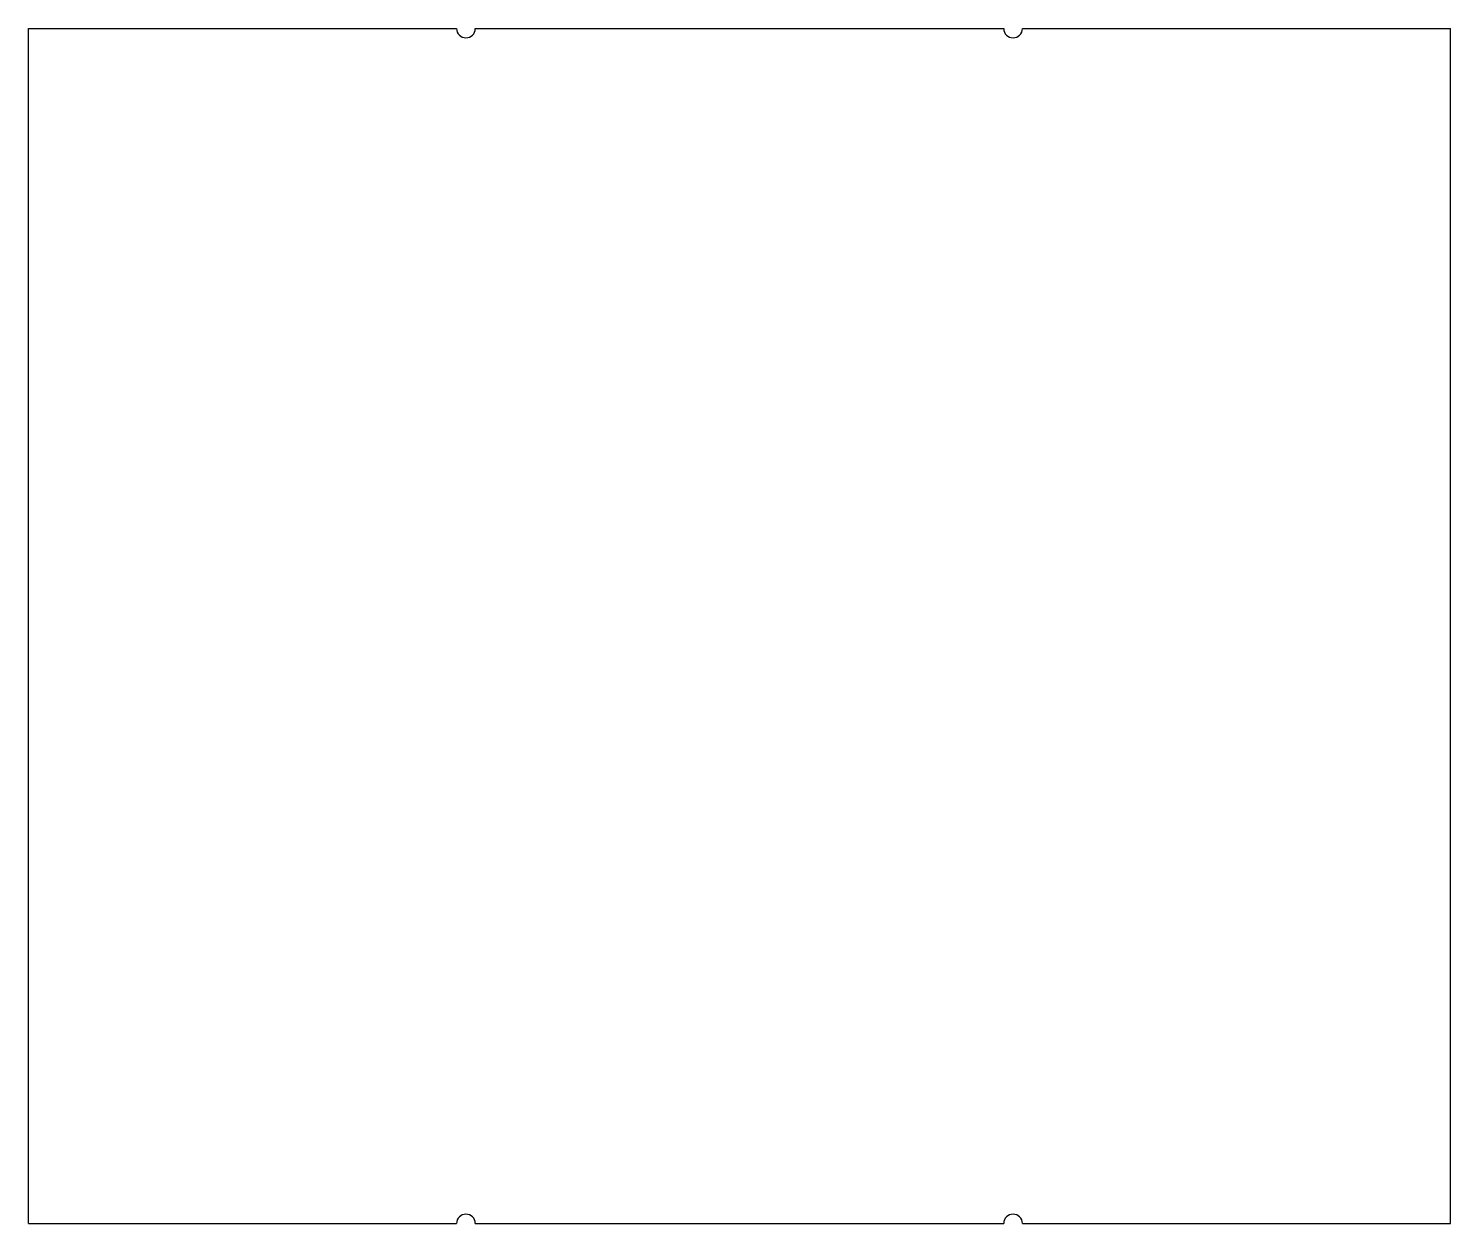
# Model space of a CAD drawing. Header units: millimetres. Extents: x -184 to 424, y -510 to 0.
import ezdxf

# ---------------------------------------------------------------- set-up
doc = ezdxf.new("R2010")
doc.units = ezdxf.units.MM

msp = doc.modelspace()

# ---------------------------------------------------------------- linework, layer by layer
at = {"color": 7, "linetype": 'Continuous', "lineweight": 25}
for p, q in [((-183.59, -510), (-183.59, 0)), ((-183.59, 0), (-0.79, 0)), ((7.21, 0), (232.79, 0)), ((240.79, 0), (423.59, 0)), ((423.59, -510), (423.59, 0)), ((-183.59, -510), (-0.79, -510)), ((7.21, -510), (232.79, -510)), ((240.79, -510), (423.59, -510))]:
    msp.add_line(p, q, dxfattribs=at)
for centre, start, end in [((3.21, 0), 180, 0), ((236.79, 0), 180, 0), ((3.21, -510), 0, 180), ((236.79, -510), 0, 180)]:
    msp.add_arc(centre, 4, start, end, dxfattribs=at)

doc.saveas('drawing.dxf')
